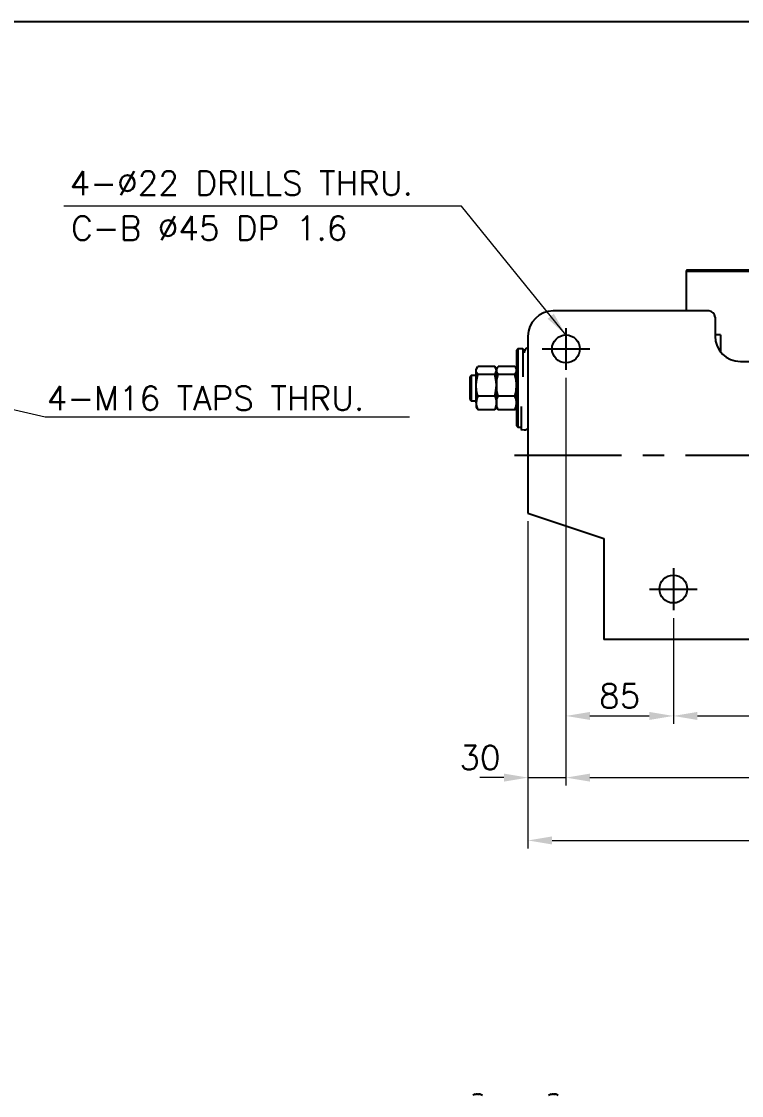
# Model space of a CAD drawing. Extents: x 4154 to 4364, y 2392 to 2546.
# Drawn here: x 4241 to 4286, y 2473.9 to 2540.9 of the extents above; entities that cross this region are included whole.
import ezdxf

# ---------------------------------------------------------------- set-up
doc = ezdxf.new("R2010")
doc.units = 0
doc.header["$LTSCALE"] = 1.5
doc.header["$MEASUREMENT"] = 0
doc.header["$PDSIZE"] = -1
doc.linetypes.add('CENTER', pattern=[10.16, 6.35, -1.27, 1.27, -1.27])
doc.linetypes.add('CENTER2', pattern=[6.5, 5, -0.5, 0.5, -0.5])
doc.layers.get('0').update_dxf_attribs({"color": 2})
for name, color, linetype in [('1', 7, 'Continuous'), ('D', 2, 'Continuous'), ('SL', 7, 'Continuous')]:
    doc.layers.add(name, color=color, linetype=linetype)
doc.styles.add('KWHS', font='ROMANS', dxfattribs={"bigfont": 'GHS'})
doc.styles.get("Standard").update_dxf_attribs({"font": 'romans.shx', "width": 0.9})
doc.dimstyles.get("Standard").update_dxf_attribs({"dimtxt": 0.18, "dimasz": 0.18, "dimexe": 0.18, "dimexo": 0.0625, "dimgap": 0.09, "dimtad": 0, "dimtih": 1, "dimtoh": 1, "dimdec": 4, "dimzin": 0, "dimdsep": 46, "dimtxsty": 'Standard', "dimcen": 0.09, "dimadec": 0, "dimazin": 0, "dimtfac": 1, "dimtdec": 4, "dimtofl": 0, "dimtmove": 0, "dimatfit": 0, "dimfxl": 1, "dimtolj": 1, "dimtzin": 0, "dimarcsym": 0})

# ---------------------------------------------------------------- blocks, each defined once
blk = doc.blocks.new('*D75')
at = {"layer": '1', "color": 1, "linetype": 'Continuous', "lineweight": 0}
for p, q in [((4275.002, 2518.678), (4275.002, 2497.102)), ((4281.704, 2503.698), (4281.704, 2497.102)), ((4276.502, 2497.602), (4280.204, 2497.602))]:
    blk.add_line(p, q, dxfattribs=at)
at = {"layer": '1', "color": 1, "linetype": 'Continuous'}
for points in [[(4276.502, 2497.852), (4276.502, 2497.352), (4275.002, 2497.602)], [(4280.204, 2497.852), (4280.204, 2497.352), (4281.704, 2497.602)]]:
    blk.add_solid(points, dxfattribs=at)
at = {"layer": 'Defpoints', "color": 0, "linetype": 'Continuous'}
for p in [(4275.002, 2519.178), (4281.704, 2504.198), (4281.704, 2497.602)]:
    blk.add_point(p, dxfattribs=at)
at = {"layer": '1', "color": 1, "linetype": 'Continuous', "insert": (4278.353, 2498.852), "char_height": 1.5, "attachment_point": 5, "style": 'KWHS'}
blk.add_mtext('\\A1;85', dxfattribs=at)
blk = doc.blocks.new('*D76')
at = {"layer": '1', "color": 1, "linetype": 'Continuous', "lineweight": 0}
for p, q in [((4281.704, 2503.698), (4281.704, 2497.102)), ((4322.701, 2503.698), (4322.701, 2497.102)), ((4283.204, 2497.602), (4321.201, 2497.602))]:
    blk.add_line(p, q, dxfattribs=at)
at = {"layer": '1', "color": 1, "linetype": 'Continuous'}
for points in [[(4283.204, 2497.852), (4283.204, 2497.352), (4281.704, 2497.602)], [(4321.201, 2497.852), (4321.201, 2497.352), (4322.701, 2497.602)]]:
    blk.add_solid(points, dxfattribs=at)
at = {"layer": 'Defpoints', "color": 0, "linetype": 'Continuous'}
for p in [(4281.704, 2504.198), (4322.701, 2504.198), (4322.701, 2497.602)]:
    blk.add_point(p, dxfattribs=at)
at = {"layer": '1', "color": 1, "linetype": 'Continuous', "insert": (4302.203, 2498.852), "char_height": 1.5, "attachment_point": 5, "style": 'KWHS'}
blk.add_mtext('\\A1;520', dxfattribs=at)
blk = doc.blocks.new('*D78')
at = {"layer": '1', "color": 1, "linetype": 'Continuous', "lineweight": 0}
for p, q in [((4275.002, 2518.678), (4275.002, 2493.257)), ((4272.637, 2509.744), (4272.637, 2493.257)), ((4271.137, 2493.757), (4269.637, 2493.757)), ((4272.637, 2493.757), (4275.002, 2493.757)), ((4276.502, 2493.757), (4278.002, 2493.757))]:
    blk.add_line(p, q, dxfattribs=at)
at = {"layer": '1', "color": 1, "linetype": 'Continuous'}
for points in [[(4271.137, 2494.007), (4271.137, 2493.507), (4272.637, 2493.757)], [(4276.502, 2494.007), (4276.502, 2493.507), (4275.002, 2493.757)]]:
    blk.add_solid(points, dxfattribs=at)
at = {"layer": 'Defpoints', "color": 0, "linetype": 'Continuous'}
for p in [(4275.002, 2519.178), (4272.637, 2510.244), (4275.002, 2493.757)]:
    blk.add_point(p, dxfattribs=at)
at = {"layer": '1', "color": 1, "linetype": 'Continuous', "insert": (4269.637, 2495.007), "char_height": 1.5, "attachment_point": 5, "style": 'KWHS'}
blk.add_mtext('\\A1;30', dxfattribs=at)
blk = doc.blocks.new('*D79')
at = {"layer": '1', "color": 1, "linetype": 'Continuous', "lineweight": 0}
for p, q in [((4275.002, 2518.678), (4275.002, 2493.257)), ((4329.403, 2518.678), (4329.403, 2493.257)), ((4276.502, 2493.757), (4327.903, 2493.757))]:
    blk.add_line(p, q, dxfattribs=at)
at = {"layer": '1', "color": 1, "linetype": 'Continuous'}
for points in [[(4276.502, 2494.007), (4276.502, 2493.507), (4275.002, 2493.757)], [(4327.903, 2494.007), (4327.903, 2493.507), (4329.403, 2493.757)]]:
    blk.add_solid(points, dxfattribs=at)
at = {"layer": 'Defpoints', "color": 0, "linetype": 'Continuous'}
for p in [(4275.002, 2519.178), (4329.403, 2519.178), (4329.403, 2493.757)]:
    blk.add_point(p, dxfattribs=at)
at = {"layer": '1', "color": 1, "linetype": 'Continuous', "insert": (4302.203, 2495.007), "char_height": 1.5, "attachment_point": 5, "style": 'KWHS'}
blk.add_mtext('\\A1;690', dxfattribs=at)
blk = doc.blocks.new('*D81')
at = {"layer": '1', "color": 1, "linetype": 'Continuous', "lineweight": 0}
for p, q in [((4331.768, 2509.744), (4331.768, 2489.338)), ((4272.637, 2509.244), (4272.637, 2489.338)), ((4274.137, 2489.838), (4330.268, 2489.838))]:
    blk.add_line(p, q, dxfattribs=at)
at = {"layer": '1', "color": 1, "linetype": 'Continuous'}
for points in [[(4274.137, 2490.088), (4274.137, 2489.588), (4272.637, 2489.838)], [(4330.268, 2490.088), (4330.268, 2489.588), (4331.768, 2489.838)]]:
    blk.add_solid(points, dxfattribs=at)
at = {"layer": 'Defpoints', "color": 0, "linetype": 'Continuous'}
for p in [(4272.637, 2509.744), (4331.768, 2510.244), (4331.768, 2489.838)]:
    blk.add_point(p, dxfattribs=at)
at = {"layer": '1', "color": 1, "linetype": 'Continuous', "insert": (4302.203, 2491.088), "char_height": 1.5, "attachment_point": 5, "style": 'KWHS'}
blk.add_mtext('\\A1;750', dxfattribs=at)

msp = doc.modelspace()

# ---------------------------------------------------------------- linework, layer by layer
at = {"color": 7, "linetype": 'Continuous'}
for p, q in [((4282.57105, 2525.42118), (4282.49221, 2525.34234)), ((4282.49221, 2525.34234), (4288.40531, 2525.34234)), ((4282.49221, 2525.34234), (4282.49221, 2522.85884)), ((4282.57105, 2525.42118), (4288.40531, 2525.42118)), ((4282.49221, 2524.8693), (4282.49221, 2522.85884)), ((4283.91135, 2522.85884), (4274.21386, 2522.85884)), ((4284.30556, 2522.46463), (4284.30556, 2521.28201)), ((4272.63704, 2521.28201), (4272.63704, 2510.24422)), ((4284.63967, 2521.36086), (4284.30556, 2521.36086)), ((4284.63967, 2521.36086), (4284.63967, 2520.31142)), ((4272.00631, 2520.4936), (4271.92746, 2520.41476)), ((4271.92746, 2520.41476), (4271.92746, 2515.7999)), ((4272.00631, 2520.4936), (4272.00631, 2515.72491)), ((4272.32167, 2520.4936), (4272.00631, 2520.4936)), ((4272.32167, 2520.4936), (4272.32167, 2518.74602)), ((4272.40051, 2520.41476), (4272.32167, 2520.4936)), ((4272.40051, 2520.41476), (4272.40051, 2520.24122)), ((4272.46049, 2520.42747), (4272.40756, 2520.32439)), ((4272.5272, 2520.50986), (4272.46049, 2520.42747)), ((4272.60931, 2520.57538), (4272.5272, 2520.50986)), ((4272.63992, 2520.58897), (4272.60931, 2520.57538)), ((4272.40756, 2520.32439), (4272.40051, 2520.30255)), ((4285.88238, 2519.70519), (4286.82848, 2519.70519)), ((4269.45706, 2519.32311), (4269.40454, 2519.23214)), ((4269.40454, 2519.14919), (4269.40454, 2519.23214)), ((4269.40454, 2519.14919), (4269.40512, 2519.16706)), ((4269.40454, 2518.22255), (4269.40454, 2519.14919)), ((4269.43353, 2519.02106), (4269.40454, 2519.14919)), ((4269.40512, 2519.16706), (4269.43652, 2519.28391)), ((4269.51017, 2518.89799), (4269.43353, 2519.02106)), ((4269.43652, 2519.28391), (4269.51017, 2519.4004)), ((4270.56038, 2519.4004), (4269.51017, 2519.4004)), ((4270.63402, 2519.28391), (4270.56038, 2519.4004)), ((4270.56038, 2518.89799), (4270.63701, 2519.02106)), ((4270.666, 2519.23214), (4270.61348, 2519.32311)), ((4270.66543, 2519.16706), (4270.63402, 2519.28391)), ((4270.63701, 2519.02106), (4270.666, 2519.14919)), ((4270.666, 2519.14919), (4270.66543, 2519.16706)), ((4270.7175, 2519.32134), (4270.666, 2519.23214)), ((4270.666, 2519.23214), (4270.666, 2519.14919)), ((4270.666, 2519.14919), (4270.67438, 2519.21755)), ((4270.666, 2518.22255), (4270.666, 2519.14919)), ((4270.666, 2519.14919), (4270.666, 2518.22255)), ((4270.68211, 2519.05412), (4270.666, 2519.14919)), ((4270.67438, 2519.21755), (4270.71081, 2519.30938)), ((4270.72684, 2518.96147), (4270.68211, 2519.05412)), ((4270.71081, 2519.30938), (4270.77163, 2519.4004)), ((4271.82184, 2519.4004), (4270.77163, 2519.4004)), ((4271.88266, 2519.30938), (4271.82184, 2519.4004)), ((4271.86662, 2518.96147), (4271.91136, 2519.05412)), ((4271.92746, 2519.23214), (4271.87596, 2519.32134)), ((4271.91909, 2519.21755), (4271.88266, 2519.30938)), ((4271.91136, 2519.05412), (4271.92746, 2519.14919)), ((4271.92746, 2519.14919), (4271.91909, 2519.21755)), ((4269.08918, 2518.83793), (4269.01033, 2518.75909)), ((4269.01033, 2518.75909), (4269.01033, 2518.24321)), ((4269.40454, 2518.83793), (4269.08918, 2518.83793)), ((4269.08918, 2518.83793), (4269.08918, 2518.26473)), ((4269.40512, 2518.27059), (4269.43652, 2518.58478)), ((4269.43652, 2518.58478), (4269.51017, 2518.89799)), ((4270.56038, 2518.89799), (4269.51017, 2518.89799)), ((4270.63402, 2518.58478), (4270.56038, 2518.89799)), ((4270.66543, 2518.27059), (4270.63402, 2518.58478)), ((4270.66658, 2518.27059), (4270.69798, 2518.58478)), ((4270.69798, 2518.58478), (4270.77163, 2518.89799)), ((4270.77163, 2518.89799), (4270.72684, 2518.96147)), ((4271.82184, 2518.89799), (4270.77163, 2518.89799)), ((4271.82184, 2518.89799), (4271.86662, 2518.96147)), ((4271.89548, 2518.58478), (4271.82184, 2518.89799)), ((4271.92689, 2518.27059), (4271.89548, 2518.58478)), ((4269.01033, 2518.24321), (4269.01033, 2517.33995)), ((4269.08918, 2518.26473), (4269.08918, 2517.2611)), ((4269.40454, 2518.22255), (4269.40512, 2518.27059)), ((4269.40454, 2517.12288), (4269.40454, 2518.22255)), ((4269.43353, 2517.87803), (4269.40454, 2518.22255)), ((4269.51017, 2517.54711), (4269.43353, 2517.87803)), ((4270.56038, 2517.54711), (4270.63701, 2517.87803)), ((4270.63701, 2517.87803), (4270.666, 2518.22255)), ((4270.666, 2518.22255), (4270.66543, 2518.27059)), ((4270.666, 2518.22255), (4270.66658, 2518.27059)), ((4270.666, 2517.12288), (4270.666, 2518.22255)), ((4270.666, 2518.22255), (4270.666, 2517.12288)), ((4270.69499, 2517.87803), (4270.666, 2518.22255)), ((4270.77163, 2517.54711), (4270.69499, 2517.87803)), ((4271.82184, 2517.54711), (4271.89847, 2517.87803)), ((4271.89847, 2517.87803), (4271.92746, 2518.22255)), ((4271.92746, 2518.22255), (4271.92689, 2518.27059)), ((4269.01033, 2517.33995), (4269.08918, 2517.2611)), ((4269.08918, 2517.2611), (4269.40454, 2517.2611)), ((4269.42065, 2517.28343), (4269.40454, 2517.12288)), ((4269.40454, 2517.12288), (4269.40454, 2516.8669)), ((4269.40454, 2517.12288), (4269.41292, 2517.00742)), ((4269.46538, 2517.43991), (4269.42065, 2517.28343)), ((4269.51017, 2517.54711), (4269.46538, 2517.43991)), ((4270.56038, 2517.54711), (4269.51017, 2517.54711)), ((4270.56038, 2517.54711), (4270.60516, 2517.43991)), ((4270.60516, 2517.43991), (4270.64989, 2517.28343)), ((4270.64989, 2517.28343), (4270.666, 2517.12288)), ((4270.666, 2517.12288), (4270.65763, 2517.00742)), ((4270.666, 2517.12288), (4270.66658, 2517.15305)), ((4270.666, 2516.8669), (4270.666, 2517.12288)), ((4270.666, 2517.12288), (4270.666, 2516.8669)), ((4270.69499, 2516.90649), (4270.666, 2517.12288)), ((4270.66658, 2517.15305), (4270.69798, 2517.35039)), ((4270.69798, 2517.35039), (4270.77163, 2517.54711)), ((4271.82184, 2517.54711), (4270.77163, 2517.54711)), ((4271.89548, 2517.35039), (4271.82184, 2517.54711)), ((4271.92689, 2517.15305), (4271.89548, 2517.35039)), ((4271.89847, 2516.90649), (4271.92746, 2517.12288)), ((4271.92746, 2517.12288), (4271.92689, 2517.15305)), ((4269.40454, 2516.8669), (4269.45706, 2516.77593)), ((4269.41292, 2517.00742), (4269.44934, 2516.85235)), ((4269.44934, 2516.85235), (4269.51017, 2516.69864)), ((4269.46017, 2516.77772), (4269.51017, 2516.69864)), ((4270.56038, 2516.69864), (4269.51017, 2516.69864)), ((4270.6212, 2516.85235), (4270.56038, 2516.69864)), ((4270.61037, 2516.77772), (4270.56038, 2516.69864)), ((4270.61348, 2516.77593), (4270.666, 2516.8669)), ((4270.65763, 2517.00742), (4270.6212, 2516.85235)), ((4270.666, 2516.8669), (4270.7175, 2516.77769)), ((4270.77163, 2516.69864), (4270.69499, 2516.90649)), ((4270.72684, 2516.76212), (4270.71878, 2516.77883)), ((4270.77163, 2516.69864), (4270.72684, 2516.76212)), ((4271.82184, 2516.69864), (4270.77163, 2516.69864)), ((4271.82184, 2516.69864), (4271.89847, 2516.90649)), ((4271.82184, 2516.69864), (4271.86662, 2516.76212)), ((4271.86662, 2516.76212), (4271.87469, 2516.77883)), ((4271.87596, 2516.77769), (4271.92746, 2516.8669)), ((4272.20341, 2516.90281), (4272.20341, 2515.49001)), ((4271.92746, 2515.7999), (4271.92746, 2515.68428)), ((4271.92746, 2515.68428), (4272.00631, 2515.60544)), ((4272.00631, 2515.72491), (4272.00631, 2515.60544)), ((4272.00631, 2515.60544), (4272.20341, 2515.60544)), ((4272.2007, 2515.48759), (4272.23776, 2515.4732)), ((4272.23776, 2515.4732), (4272.274, 2515.46249)), ((4272.274, 2515.46249), (4272.38935, 2515.44775)), ((4272.38935, 2515.44775), (4272.47248, 2515.4544)), ((4272.47248, 2515.4544), (4272.5337, 2515.46883)), ((4272.5337, 2515.46883), (4272.56302, 2515.47888)), ((4272.56302, 2515.47888), (4272.597, 2515.49342)), ((4272.597, 2515.49342), (4272.63704, 2515.51797)), ((4277.36752, 2508.6674), (4277.36752, 2502.36009)), ((4290.37634, 2502.36009), (4277.36752, 2502.36009)), ((4269.34876, 2474.01129), (4269.35046, 2474.01178)), ((4269.35046, 2474.01178), (4269.36093, 2474.01464)), ((4269.36093, 2474.01464), (4269.37147, 2474.01725)), ((4269.37147, 2474.01725), (4269.38206, 2474.01963)), ((4269.38206, 2474.01963), (4269.3927, 2474.02176)), ((4269.3927, 2474.02176), (4269.40338, 2474.02364)), ((4269.40338, 2474.02364), (4269.41409, 2474.02528)), ((4269.41081, 2474.00867), (4269.40774, 2474.00533)), ((4269.41736, 2474.00597), (4269.40774, 2474.00533)), ((4269.41391, 2474.01178), (4269.41081, 2474.00867)), ((4269.41702, 2474.01464), (4269.41391, 2474.01178)), ((4269.41409, 2474.02528), (4269.43283, 2474.02528)), ((4269.42016, 2474.01725), (4269.41702, 2474.01464)), ((4269.42703, 2474.00643), (4269.41736, 2474.00597)), ((4269.4233, 2474.01963), (4269.42016, 2474.01725)), ((4269.42647, 2474.02176), (4269.4233, 2474.01963)), ((4269.42964, 2474.02364), (4269.42647, 2474.02176)), ((4269.43672, 2474.0067), (4269.42703, 2474.00643)), ((4269.43283, 2474.02528), (4269.42964, 2474.02364)), ((4269.44645, 2474.00679), (4269.43672, 2474.0067)), ((4269.47182, 2474.02528), (4269.43723, 2474.02528)), ((4269.4562, 2474.0067), (4269.44645, 2474.00679)), ((4269.46598, 2474.00643), (4269.4562, 2474.0067)), ((4269.47577, 2474.00597), (4269.46598, 2474.00643)), ((4269.47501, 2474.02364), (4269.47182, 2474.02528)), ((4269.47818, 2474.02176), (4269.47501, 2474.02364)), ((4269.48558, 2474.00533), (4269.47577, 2474.00597)), ((4269.48134, 2474.01963), (4269.47818, 2474.02176)), ((4269.48449, 2474.01725), (4269.48134, 2474.01963)), ((4269.48762, 2474.01464), (4269.48449, 2474.01725)), ((4269.48558, 2474.00533), (4269.48865, 2474.00867)), ((4269.49074, 2474.01178), (4269.48762, 2474.01464)), ((4269.48865, 2474.00867), (4269.49175, 2474.01178)), ((4269.49124, 2474.01129), (4269.49074, 2474.01178)), ((4269.49175, 2474.01178), (4269.49486, 2474.01464)), ((4269.49486, 2474.01464), (4269.498, 2474.01725)), ((4269.498, 2474.01725), (4269.50114, 2474.01963)), ((4269.50114, 2474.01963), (4269.50431, 2474.02176)), ((4269.50431, 2474.02176), (4269.50748, 2474.02364)), ((4269.50748, 2474.02364), (4269.51067, 2474.02528)), ((4269.51067, 2474.02528), (4269.54526, 2474.02528)), ((4269.54526, 2474.02528), (4269.55597, 2474.02364)), ((4269.5684, 2474.02528), (4269.54966, 2474.02528)), ((4269.55597, 2474.02364), (4269.56665, 2474.02176)), ((4269.56665, 2474.02176), (4269.57729, 2474.01963)), ((4269.57911, 2474.02364), (4269.5684, 2474.02528)), ((4269.57729, 2474.01963), (4269.58788, 2474.01725)), ((4269.58979, 2474.02176), (4269.57911, 2474.02364)), ((4269.58788, 2474.01725), (4269.59841, 2474.01464)), ((4269.60043, 2474.01963), (4269.58979, 2474.02176)), ((4269.59841, 2474.01464), (4269.60889, 2474.01178)), ((4269.61102, 2474.01725), (4269.60043, 2474.01963)), ((4269.60889, 2474.01178), (4269.61931, 2474.00867)), ((4269.62155, 2474.01464), (4269.61102, 2474.01725)), ((4269.61931, 2474.00867), (4269.62965, 2474.00533)), ((4269.63203, 2474.01178), (4269.62155, 2474.01464)), ((4269.63285, 2474.00597), (4269.62965, 2474.00533)), ((4269.64245, 2474.00867), (4269.63203, 2474.01178)), ((4269.63595, 2474.00643), (4269.63285, 2474.00597)), ((4269.63898, 2474.0067), (4269.63595, 2474.00643)), ((4269.64192, 2474.00679), (4269.63898, 2474.0067)), ((4269.64477, 2474.0067), (4269.64192, 2474.00679)), ((4269.65279, 2474.00533), (4269.64245, 2474.00867)), ((4269.64753, 2474.00643), (4269.64477, 2474.0067)), ((4269.65021, 2474.00597), (4269.64753, 2474.00643)), ((4269.65279, 2474.00533), (4269.65021, 2474.00597)), ((4274.07924, 2474.01129), (4274.08094, 2474.01178)), ((4274.08094, 2474.01178), (4274.09142, 2474.01464)), ((4274.09142, 2474.01464), (4274.10195, 2474.01725)), ((4274.10195, 2474.01725), (4274.11254, 2474.01963)), ((4274.11254, 2474.01963), (4274.12318, 2474.02176)), ((4274.12318, 2474.02176), (4274.13386, 2474.02364)), ((4274.13386, 2474.02364), (4274.14457, 2474.02528)), ((4274.14129, 2474.00867), (4274.13822, 2474.00533)), ((4274.14784, 2474.00597), (4274.13822, 2474.00533)), ((4274.14439, 2474.01178), (4274.14129, 2474.00867)), ((4274.14751, 2474.01464), (4274.14439, 2474.01178)), ((4274.14457, 2474.02528), (4274.16331, 2474.02528)), ((4274.15064, 2474.01725), (4274.14751, 2474.01464)), ((4274.15751, 2474.00643), (4274.14784, 2474.00597)), ((4274.15379, 2474.01963), (4274.15064, 2474.01725)), ((4274.15695, 2474.02176), (4274.15379, 2474.01963)), ((4274.16012, 2474.02364), (4274.15695, 2474.02176)), ((4274.1672, 2474.0067), (4274.15751, 2474.00643)), ((4274.16331, 2474.02528), (4274.16012, 2474.02364)), ((4274.17693, 2474.00679), (4274.1672, 2474.0067)), ((4274.2023, 2474.02528), (4274.16771, 2474.02528)), ((4274.18668, 2474.0067), (4274.17693, 2474.00679)), ((4274.19646, 2474.00643), (4274.18668, 2474.0067)), ((4274.20625, 2474.00597), (4274.19646, 2474.00643)), ((4274.20549, 2474.02364), (4274.2023, 2474.02528)), ((4274.20866, 2474.02176), (4274.20549, 2474.02364)), ((4274.21606, 2474.00533), (4274.20625, 2474.00597)), ((4274.21183, 2474.01963), (4274.20866, 2474.02176)), ((4274.21497, 2474.01725), (4274.21183, 2474.01963)), ((4274.21811, 2474.01464), (4274.21497, 2474.01725)), ((4274.21606, 2474.00533), (4274.21913, 2474.00867)), ((4274.22122, 2474.01178), (4274.21811, 2474.01464)), ((4274.21913, 2474.00867), (4274.22223, 2474.01178)), ((4274.22173, 2474.01129), (4274.22122, 2474.01178)), ((4274.22223, 2474.01178), (4274.22535, 2474.01464)), ((4274.22535, 2474.01464), (4274.22848, 2474.01725)), ((4274.22848, 2474.01725), (4274.23163, 2474.01963)), ((4274.23163, 2474.01963), (4274.23479, 2474.02176)), ((4274.23479, 2474.02176), (4274.23796, 2474.02364)), ((4274.23796, 2474.02364), (4274.24115, 2474.02528)), ((4274.24115, 2474.02528), (4274.27574, 2474.02528)), ((4274.27574, 2474.02528), (4274.28645, 2474.02364)), ((4274.29888, 2474.02528), (4274.28014, 2474.02528)), ((4274.28645, 2474.02364), (4274.29713, 2474.02176)), ((4274.29713, 2474.02176), (4274.30777, 2474.01963)), ((4274.30959, 2474.02364), (4274.29888, 2474.02528)), ((4274.30777, 2474.01963), (4274.31836, 2474.01725)), ((4274.32027, 2474.02176), (4274.30959, 2474.02364)), ((4274.31836, 2474.01725), (4274.32889, 2474.01464)), ((4274.33091, 2474.01963), (4274.32027, 2474.02176)), ((4274.32889, 2474.01464), (4274.33937, 2474.01178)), ((4274.3415, 2474.01725), (4274.33091, 2474.01963)), ((4274.33937, 2474.01178), (4274.34979, 2474.00867)), ((4274.35204, 2474.01464), (4274.3415, 2474.01725)), ((4274.34979, 2474.00867), (4274.36013, 2474.00533)), ((4274.36251, 2474.01178), (4274.35204, 2474.01464)), ((4274.36333, 2474.00597), (4274.36013, 2474.00533)), ((4274.37293, 2474.00867), (4274.36251, 2474.01178)), ((4274.36644, 2474.00643), (4274.36333, 2474.00597)), ((4274.36946, 2474.0067), (4274.36644, 2474.00643)), ((4274.3724, 2474.00679), (4274.36946, 2474.0067)), ((4274.37525, 2474.0067), (4274.3724, 2474.00679)), ((4274.38327, 2474.00533), (4274.37293, 2474.00867)), ((4274.37802, 2474.00643), (4274.37525, 2474.0067)), ((4274.38069, 2474.00597), (4274.37802, 2474.00643)), ((4274.38327, 2474.00533), (4274.38069, 2474.00597))]:
    msp.add_line(p, q, dxfattribs=at)
for centre in [(4275.00228, 2520.4936), (4281.70379, 2505.51374)]:
    msp.add_circle(centre, 0.86725, dxfattribs=at)
for centre, radius, start, end in [((4274.21386, 2521.28201), 1.57683, 90, 180), ((4283.91135, 2522.46463), 0.39421, 0, 90), ((4285.88238, 2521.28201), 1.57683, 180, 270), ((4269.49124, 2473.51903), 0.51247, 106.1431282, 126.3583676), ((4269.49124, 2473.51903), 0.51247, 53.6416324, 73.8568855), ((4274.22173, 2473.51903), 0.51247, 106.1431282, 126.3583676), ((4274.22173, 2473.51903), 0.51247, 53.6416324, 73.8568855)]:
    msp.add_arc(centre, radius, start, end, dxfattribs=at)
at = {"layer": '1', "color": 7, "linetype": 'Continuous'}
msp.add_line((4272.63704, 2510.24422), (4277.36752, 2508.6674), dxfattribs=at)
at = {"layer": 'D', "linetype": 'ByBlock'}
msp.add_line((4154.28392, 2540.90909), (4364.28392, 2540.90909), dxfattribs=at)
at = {"layer": 'SL', "color": 1, "linetype": 'CENTER', "ltscale": 0.7}
for p, q in [((4275.00228, 2521.79218), (4275.00228, 2519.17826)), ((4273.51271, 2520.4936), (4276.48771, 2520.4936)), ((4271.79591, 2513.87093), (4332.67964, 2513.87093)), ((4281.70379, 2506.81233), (4281.70379, 2504.1984)), ((4280.21423, 2505.51374), (4283.18922, 2505.51374))]:
    msp.add_line(p, q, dxfattribs=at)

# ---------------------------------------------------------------- texts
at = {"layer": 'SL', "color": 1, "linetype": 'CENTER2', "ltscale": 0.7, "style": 'KWHS'}
for s, p in [('4-%%c22 DRILLS THRU.', (4244.05467, 2530.07816)), ('C-B %%C45 DP 1.6', (4244.1461, 2527.27171)), ('4-M16 TAPS THRU.', (4242.6245, 2516.66231))]:
    msp.add_text(s, height=1.5, dxfattribs=at).set_placement(p)

# ---------------------------------------------------------------- dimensions: what is measured, and where the dimension line sits
at = {"layer": '1', "color": 7, "linetype": 'Continuous'}
dim = msp.add_linear_dim(base=(4275.00228, 2493.75748), p1=(4272.63704, 2510.24422), p2=(4275.00228, 2519.17826), text='30', dimstyle='Standard', override={"dimtxt": 1.5, "dimasz": 1.5, "dimexe": 0.5, "dimexo": 0.5, "dimgap": 0.5, "dimtad": 3, "dimtih": 0, "dimtoh": 0, "dimzin": 12, "dimdsep": 0, "dimtxsty": 'KWHS', "dimcen": 0, "dimdle": 10, "dimclrd": 1, "dimclre": 1, "dimclrt": 1, "dimadec": 2, "dimazin": 3, "dimtfac": 0.6, "dimtofl": 1, "dimtmove": 1, "dimatfit": 3, "dimtvp": 1, "dimlwd": 0, "dimlwe": 0}, dxfattribs=at)
dim.commit()
dim.dimension.update_dxf_attribs({"geometry": '*D78', "text_midpoint": (4269.63704, 2493.75748), "dimtype": 160})
for base, p1, p2, text, picture, middle in [((4281.70379, 2497.60188), (4275.00228, 2519.17826), (4281.70379, 2504.1984), '85', '*D75', (4278.35303, 2498.85188)), ((4329.40281, 2493.75748), (4275.00228, 2519.17826), (4329.40281, 2519.17826), '690', '*D79', (4302.20254, 2495.00748)), ((4331.76805, 2489.83824), (4272.63704, 2509.74422), (4331.76805, 2510.24422), '750', '*D81', (4302.20254, 2491.08824)), ((4322.70129, 2497.60188), (4281.70379, 2504.1984), (4322.70129, 2504.1984), '520', '*D76', (4302.20254, 2498.85188))]:
    dim = msp.add_linear_dim(base=base, p1=p1, p2=p2, text=text, dimstyle='Standard', override={"dimtxt": 1.5, "dimasz": 1.5, "dimexe": 0.5, "dimexo": 0.5, "dimgap": 0.5, "dimtad": 3, "dimtih": 0, "dimtoh": 0, "dimzin": 12, "dimdsep": 0, "dimtxsty": 'KWHS', "dimcen": 0, "dimdle": 10, "dimclrd": 1, "dimclre": 1, "dimclrt": 1, "dimadec": 2, "dimazin": 3, "dimtfac": 0.6, "dimtofl": 1, "dimtmove": 1, "dimatfit": 3, "dimtvp": 1, "dimlwd": 0, "dimlwe": 0}, dxfattribs=at)
    dim.commit()
    dim.dimension.update_dxf_attribs({"geometry": picture, "text_midpoint": middle})

# ---------------------------------------------------------------- leaders
for points in [[(4275.00228, 2521.36086), (4268.48898, 2529.38209), (4243.68786, 2529.38209)], [(4228.25812, 2519.48342), (4242.52138, 2516.2584), (4265.25585, 2516.2584)]]:
    msp.add_leader(points, dimstyle='Standard', override={"dimtxt": 1.5, "dimasz": 1.5, "dimexe": 0.5, "dimexo": 0.5, "dimgap": 0.5, "dimtad": 0, "dimtih": 0, "dimtoh": 0, "dimzin": 12, "dimdsep": 0, "dimtxsty": 'KWHS', "dimcen": 0, "dimdle": 10, "dimclrd": 1, "dimclre": 1, "dimclrt": 1, "dimadec": 2, "dimazin": 3, "dimtfac": 0.6, "dimtofl": 1, "dimtmove": 1, "dimatfit": 3, "dimtvp": 1, "dimlwd": 0, "dimlwe": 0}, dxfattribs=at)

doc.saveas('drawing.dxf')
